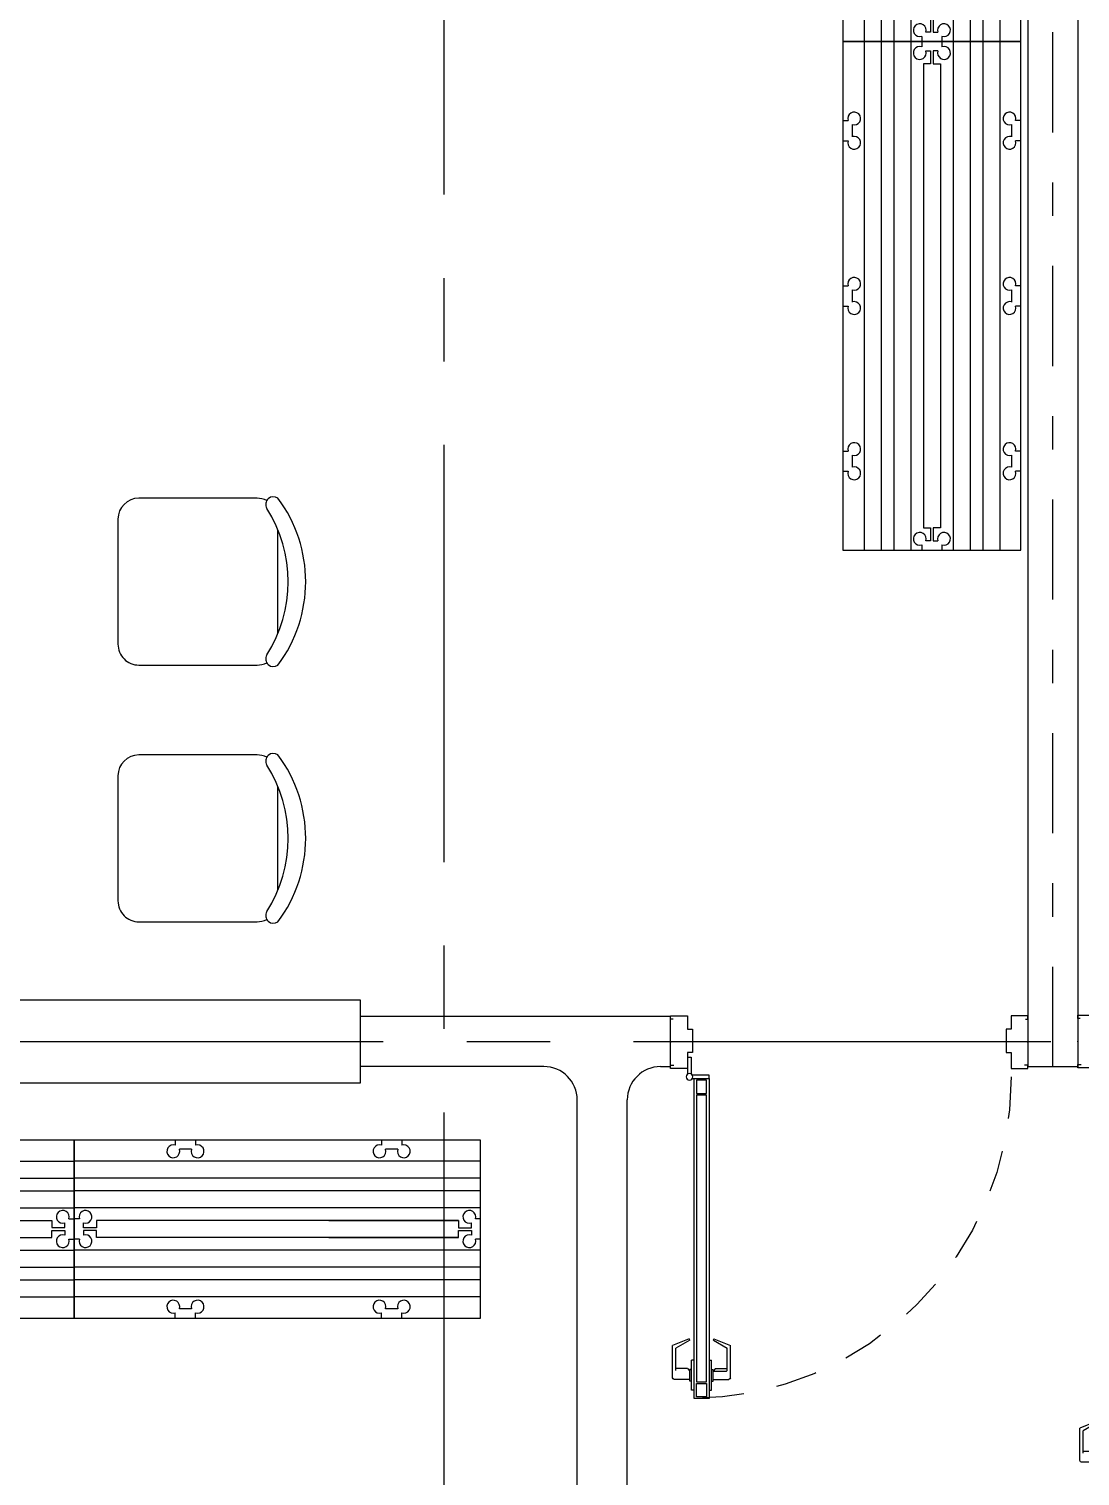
# Model space of a CAD drawing. Extents: x -28 to 149, y -33 to 76.
# Drawn here: x 2.758 to 5.906, y 15.823 to 20.159 of the extents above; entities that cross this region are included whole.
import ezdxf

# ---------------------------------------------------------------- set-up
doc = ezdxf.new("R2010")
doc.units = 0
for name, pattern in [('CENTER', [2, 1.25, -0.25, 0.25, -0.25]), ('DASHDOT', [1, 0.5, -0.25, 0, -0.25]), ('DASHDOT2', [12.7, 6.35, -3.175, 0, -3.175]), ('HIDDEN2', [0.1875, 0.125, -0.0625])]:
    doc.linetypes.add(name, pattern=pattern)
for name, color, linetype in [('arq-ejes', 1, 'DASHDOT2'), ('arq-ejes-principales', 1, 'CENTER'), ('arq-hatch', 252, 'Continuous'), ('arq-mobiliario', 1, 'Continuous'), ('arq-muro', 5, 'Continuous'), ('arq-paredes-liv', 3, 'Continuous'), ('arq-puertas', 2, 'Continuous'), ('arq-tarimas', 1, 'Continuous')]:
    doc.layers.add(name, color=color, linetype=linetype)
doc.layers.add('mv', color=191, linetype='Continuous', plot=False)

# ---------------------------------------------------------------- blocks, each defined once
blk = doc.blocks.new('S01')
for p, q in [((0.155, -0.085), (-0.155, -0.085)), ((-0.25, -0.1475), (-0.25, -0.5016)), ((0.25, -0.5016), (0.25, -0.1475)), ((-0.1875, -0.5641), (0.1875, -0.5641))]:
    blk.add_line(p, q)
for centre, radius, start, end in [((0, -0.4183), 0.4167, 53.1301, 126.8699), ((-0.2317, -0.0986), 0.0229, 143.3099, 302.0274), ((0, -0.4637), 0.4092, 57.5758, 122.4242), ((0.2317, -0.0986), 0.0229, 237.9726, 36.6901), ((-0.1875, -0.1475), 0.0625, 152.4156, 180), ((0.1875, -0.1475), 0.0625, 0, 27.5844), ((-0.1875, -0.5016), 0.0625, 180, 270), ((0.1875, -0.5016), 0.0625, 270, 360)]:
    blk.add_arc(centre, radius, start, end)
blk = doc.blocks.new('*U140')
for p, q in [((-0.1298, -0.889), (-0.179, -0.9085)), ((-0.179, -1.0055), (-0.179, -0.9085)), ((-0.128, -0.8924), (-0.169, -0.9169)), ((-0.128, -0.8924), (-0.1298, -0.889)), ((-0.057, -0.8924), (-0.0552, -0.889)), ((-0.057, -0.8924), (-0.016, -0.9169)), ((-0.0552, -0.889), (-0.006, -0.9085)), ((-0.006, -1.0055), (-0.006, -0.9085)), ((-0.169, -0.9835), (-0.169, -0.9169)), ((-0.1225, -1.043), (-0.1225, -0.953)), ((-0.115, -0.953), (-0.1225, -0.953)), ((-0.07, -0.953), (-0.0625, -0.953)), ((-0.0625, -1.043), (-0.0625, -0.953)), ((-0.016, -0.9835), (-0.016, -0.9169)), ((-0.1344, -0.978), (-0.169, -0.978)), ((-0.1275, -0.9855), (-0.167, -0.9855)), ((-0.1344, -0.978), (-0.1275, -0.9855)), ((-0.1275, -1.0155), (-0.1275, -0.9805)), ((-0.1225, -0.9805), (-0.1275, -0.9805)), ((-0.0625, -0.9805), (-0.0575, -0.9805)), ((-0.0506, -0.978), (-0.0575, -0.9855)), ((-0.0575, -1.0155), (-0.0575, -0.9805)), ((-0.0506, -0.978), (-0.016, -0.978)), ((-0.1275, -1.0105), (-0.174, -1.0105)), ((-0.1225, -1.0155), (-0.1275, -1.0155)), ((-0.0625, -1.0155), (-0.0575, -1.0155)), ((-0.0575, -1.0105), (-0.011, -1.0105)), ((-0.115, -1.043), (-0.1225, -1.043)), ((-0.07, -1.043), (-0.0625, -1.043))]:
    blk.add_line(p, q)
for points in [[(-1.0627, 0.069), (-1.07, 0.069), (-1.07, 0.079), (-1.02, 0.079), (-1.02, 0.039), (-1.005, 0.039), (-1.005, -0.031), (-1.02, -0.031), (-1.02, -0.079), (-1.07, -0.079), (-1.07, -0.069), (-1.06, -0.069)], [(-0.0073, 0.069), (0, 0.069), (0, 0.079), (-0.05, 0.079), (-0.05, 0.039), (-0.065, 0.039), (-0.065, -0.031), (-0.05, -0.031), (-0.05, -0.079), (0, -0.079), (0, -0.069), (-0.01, -0.069)], [(-0.0513, -0.0953), (-0.0513, -0.0453), (-0.0613, -0.0453), (-0.0613, -0.0953)], [(-0.065, -0.109), (-0.115, -0.109), (-0.115, -0.099), (-0.065, -0.099)]]:
    blk.add_lwpolyline(points)
for points in [[(-0.115, -1.068), (-0.07, -1.068), (-0.07, -0.109), (-0.115, -0.109)], [(-0.0775, -0.154), (-0.1075, -0.154), (-0.1075, -0.114), (-0.0775, -0.114)], [(-0.1075, -0.159), (-0.0775, -0.159), (-0.0775, -1.018), (-0.1075, -1.018)], [(-0.0775, -1.023), (-0.1075, -1.023), (-0.1075, -1.063), (-0.0775, -1.063)]]:
    blk.add_lwpolyline(points, close=True)
blk.add_circle((-0.0563, -0.104), 0.01)
at = {"color": 251, "linetype": 'HIDDEN2'}
blk.add_arc((-0.0563, -0.104), 0.964, 180, 270, dxfattribs=at)
for centre, radius, start, end in [((-0.167, -0.9835), 0.002, 180, 270), ((-0.174, -1.0055), 0.005, 180, 270), ((-0.011, -1.0055), 0.005, 270, 0)]:
    blk.add_arc(centre, radius, start, end)
at = {"layer": 'mv'}
for p in [(-1.07, 0), (0, 0)]:
    blk.add_point(p, dxfattribs=at)
blk = doc.blocks.new('*U154')
for p, q in [((0.0575, 1.2604), (0.011, 1.2604)), ((0.0575, 1.2654), (0.0575, 1.2304)), ((0.0625, 1.2654), (0.0575, 1.2654)), ((0.0625, 1.2929), (0.0625, 1.2029)), ((0.07, 1.2929), (0.0625, 1.2929)), ((0.115, 1.2929), (0.1225, 1.2929)), ((0.1225, 1.2929), (0.1225, 1.2029)), ((0.1225, 1.2654), (0.1275, 1.2654)), ((0.1275, 1.2654), (0.1275, 1.2304)), ((0.1275, 1.2604), (0.174, 1.2604)), ((0.006, 1.2554), (0.006, 1.1584)), ((0.016, 1.2334), (0.016, 1.1668)), ((0.0506, 1.2279), (0.016, 1.2279)), ((0.0506, 1.2279), (0.0575, 1.2354)), ((0.0625, 1.2304), (0.0575, 1.2304)), ((0.1225, 1.2304), (0.1275, 1.2304)), ((0.1275, 1.2354), (0.167, 1.2354)), ((0.1344, 1.2279), (0.1275, 1.2354)), ((0.1344, 1.2279), (0.169, 1.2279)), ((0.169, 1.2334), (0.169, 1.1668)), ((0.179, 1.2554), (0.179, 1.1584)), ((0.07, 1.2029), (0.0625, 1.2029)), ((0.115, 1.2029), (0.1225, 1.2029)), ((0.0552, 1.1389), (0.006, 1.1584)), ((0.057, 1.1423), (0.016, 1.1668)), ((0.057, 1.1423), (0.0552, 1.1389)), ((0.128, 1.1423), (0.169, 1.1668)), ((0.128, 1.1423), (0.1298, 1.1389)), ((0.1298, 1.1389), (0.179, 1.1584))]:
    blk.add_line(p, q)
for points in [[(0.115, 1.3179), (0.07, 1.3179), (0.07, 0.109), (0.115, 0.109)], [(0.0775, 1.2729), (0.1075, 1.2729), (0.1075, 1.3129), (0.0775, 1.3129)], [(0.1075, 0.159), (0.0775, 0.159), (0.0775, 1.2679), (0.1075, 1.2679)], [(0.0775, 0.154), (0.1075, 0.154), (0.1075, 0.114), (0.0775, 0.114)]]:
    blk.add_lwpolyline(points, close=True)
for points in [[(0.0513, 0.0953), (0.0513, 0.0453), (0.0613, 0.0453), (0.0613, 0.0953)], [(0.065, 0.109), (0.115, 0.109), (0.115, 0.099), (0.065, 0.099)], [(0.0073, -0.069), (0, -0.069), (0, -0.079), (0.05, -0.079), (0.05, -0.039), (0.065, -0.039), (0.065, 0.031), (0.05, 0.031), (0.05, 0.079), (0, 0.079), (0, 0.069), (0.01, 0.069)], [(1.3127, -0.069), (1.32, -0.069), (1.32, -0.079), (1.27, -0.079), (1.27, -0.039), (1.255, -0.039), (1.255, 0.031), (1.27, 0.031), (1.27, 0.079), (1.32, 0.079), (1.32, 0.069), (1.31, 0.069)]]:
    blk.add_lwpolyline(points)
blk.add_circle((0.0563, 0.104), 0.01)
at = {"color": 251, "linetype": 'HIDDEN2'}
blk.add_arc((0.0563, 0.104), 1.214, 0, 90, dxfattribs=at)
for centre, radius, start, end in [((0.011, 1.2554), 0.005, 90, 180), ((0.174, 1.2554), 0.005, 360, 90), ((0.167, 1.2334), 0.002, 360, 90)]:
    blk.add_arc(centre, radius, start, end)
at = {"layer": 'mv'}
blk.add_line((0.07, 1.318), (0.0563, 1.318), dxfattribs=at)
for p in [(0, 0), (0, 0), (0, 0), (0, 0), (0, 0), (0, 0), (0, 0), (0, 0), (0, 0), (1.32, 0)]:
    blk.add_point(p, dxfattribs=at)
blk = doc.blocks.new('tp01')
at = {"color": 8}
for p, q in [((0.0978, 0.199), (0.1122, 0.199)), ((0.2928, 0.199), (0.3072, 0.199)), ((0.4878, 0.199), (0.5022, 0.199)), ((0, 0.185), (0.6, 0.185)), ((0, 0.165), (0.6, 0.165)), ((0, 0.15), (0.6, 0.15)), ((0, 0.13), (0.6, 0.13)), ((0.5938, 0.1169), (0.6, 0.1169)), ((0.5938, 0.0931), (0.6, 0.0931)), ((0, 0.08), (0.6, 0.08)), ((0, 0.06), (0.6, 0.06)), ((0, 0.045), (0.6, 0.045)), ((0, 0.025), (0.6, 0.025)), ((0.0978, 0.011), (0.1122, 0.011)), ((0.2928, 0.011), (0.3072, 0.011)), ((0.4878, 0.011), (0.5022, 0.011))]:
    blk.add_line(p, q, dxfattribs=at)
at = {"color": 2}
blk.add_lwpolyline([(0, 0.21), (0, 0), (0.6, 0), (0.6, 0.21)], close=True, dxfattribs=at)
at = {"color": 8}
for points in [[(0.0931, 0.21), (0.0931, 0.2038)], [(0.1169, 0.21), (0.1169, 0.2038)], [(0.2881, 0.21), (0.2881, 0.2038)], [(0.3119, 0.21), (0.3119, 0.2038)], [(0.4831, 0.21), (0.4831, 0.2038)], [(0.5069, 0.21), (0.5069, 0.2038)], [(0, 0.1169), (0.0062, 0.1169)], [(0.011, 0.1122), (0.011, 0.1066), (0.0263, 0.1066), (0.0263, 0.115), (0.5737, 0.115), (0.5737, 0.1066), (0.589, 0.1066), (0.589, 0.1122)], [(0.011, 0.0978), (0.011, 0.1034), (0.0263, 0.1034), (0.0263, 0.095), (0.5737, 0.095), (0.5737, 0.1034), (0.589, 0.1034), (0.589, 0.0978)], [(0, 0.0931), (0.0062, 0.0931)], [(0.0931, 0), (0.0931, 0.0062)], [(0.1169, 0), (0.1169, 0.0062)], [(0.2881, 0), (0.2881, 0.0062)], [(0.3119, 0), (0.3119, 0.0062)], [(0.4831, 0), (0.4831, 0.0062)], [(0.5069, 0), (0.5069, 0.0062)]]:
    blk.add_lwpolyline(points, dxfattribs=at)
for centre, start, end in [((0.0907, 0.1966), 71.4918, 18.5083), ((0.1193, 0.1966), 161.4917, 108.5082), ((0.2857, 0.1966), 71.4918, 18.5083), ((0.3143, 0.1966), 161.4917, 108.5082), ((0.4807, 0.1966), 71.4918, 18.5083), ((0.5093, 0.1966), 161.4917, 108.5082), ((0.0134, 0.1193), 251.4917, 198.5082), ((0.5866, 0.1193), 341.4918, 288.5083), ((0.0134, 0.0907), 161.4918, 108.5083), ((0.5866, 0.0907), 71.4917, 18.5082), ((0.0907, 0.0134), 341.4917, 288.5082), ((0.1193, 0.0134), 251.4918, 198.5083), ((0.2857, 0.0134), 341.4917, 288.5082), ((0.3143, 0.0134), 251.4918, 198.5083), ((0.4807, 0.0134), 341.4917, 288.5082), ((0.5093, 0.0134), 251.4918, 198.5083)]:
    blk.add_arc(centre, 0.00756, start, end, dxfattribs=at)
blk = doc.blocks.new('tp01medium')
at = {"color": 8}
for p, q in [((0.4419, 15.0038), (0.4419, 16.2217)), ((0.4927, 15.0038), (0.4927, 16.2217)), ((0.5308, 15.0038), (0.5308, 16.2217)), ((0.5816, 15.0038), (0.5816, 16.2217)), ((0.6148, 16.2058), (0.6148, 16.2217)), ((0.6754, 16.2058), (0.6754, 16.2217)), ((0.7086, 15.0038), (0.7086, 16.2217)), ((0.7594, 15.0038), (0.7594, 16.2217)), ((0.7975, 15.0038), (0.7975, 16.2217)), ((0.8483, 15.0038), (0.8483, 16.2217)), ((0.4063, 15.87), (0.4063, 15.9064)), ((0.8839, 15.87), (0.8839, 15.9064)), ((0.4063, 15.2523), (0.4063, 15.2887)), ((0.8839, 15.2523), (0.8839, 15.2887))]:
    blk.add_line(p, q, dxfattribs=at)
at = {"color": 2}
blk.add_lwpolyline([(0.3784, 15.0038), (0.9118, 15.0038), (0.9118, 16.2217), (0.3784, 16.2217)], close=True, dxfattribs=at)
at = {"color": 8}
for points in [[(0.6197, 15.0705), (0.6197, 16.155), (0.6411, 16.155), (0.6411, 16.1937), (0.6269, 16.1937)], [(0.6705, 15.0705), (0.6705, 16.155), (0.6491, 16.155), (0.6491, 16.1937), (0.6633, 16.1937)], [(0.3784, 15.9186), (0.3942, 15.9186)], [(0.9118, 15.9186), (0.896, 15.9186)], [(0.3784, 15.8579), (0.3942, 15.8579)], [(0.9118, 15.8579), (0.896, 15.8579)], [(0.6197, 15.4588), (0.6197, 15.0705), (0.6411, 15.0705), (0.6411, 15.0317), (0.6269, 15.0317)], [(0.6705, 15.4588), (0.6705, 15.0705), (0.6491, 15.0705), (0.6491, 15.0317), (0.6633, 15.0317)], [(0.3784, 15.3008), (0.3942, 15.3008)], [(0.9118, 15.3008), (0.896, 15.3008)], [(0.3784, 15.2402), (0.3942, 15.2402)], [(0.9118, 15.2402), (0.896, 15.2402)], [(0.6148, 15.0038), (0.6148, 15.0196)], [(0.6754, 15.0038), (0.6754, 15.0196)]]:
    blk.add_lwpolyline(points, dxfattribs=at)
for centre, start, end in [((0.6087, 16.1876), 71.4918, 18.5083), ((0.6815, 16.1876), 161.4917, 108.5082), ((0.4124, 15.9246), 251.4917, 198.5082), ((0.8778, 15.9246), 341.4918, 288.5083), ((0.4124, 15.8518), 161.4918, 108.5083), ((0.8778, 15.8518), 71.4917, 18.5082), ((0.4124, 15.3069), 251.4917, 198.5082), ((0.8778, 15.3069), 341.4918, 288.5083), ((0.4124, 15.2341), 161.4918, 108.5083), ((0.8778, 15.2341), 71.4917, 18.5082), ((0.6087, 15.0378), 341.4917, 288.5082), ((0.6815, 15.0378), 251.4918, 198.5083)]:
    blk.add_arc(centre, 0.0192, start, end, dxfattribs=at)

msp = doc.modelspace()

# ---------------------------------------------------------------- hatches: boundary and pattern name
at = {"layer": 'arq-hatch'}
h = msp.add_hatch(dxfattribs=at)
h.set_pattern_fill('LINE', color=8, scale=0.02, angle=45, style=0)
h.set_pattern_definition([(45, (56.22398, 4.97406), (-0.04490128, 0.04490128), [])])
h.paths.add_polyline_path([(56.306, 6.62), (56.176, 6.67), (56.176, 4.4481), (56.306, 4.4966)])
h.paths.add_polyline_path([(56.3053, 4.0878), (56.176, 4.1375), (56.176, 3.9938), (56.0849, 3.9938), (56.1349, 3.8639), (56.3049, 3.8639)])
h.paths.add_polyline_path([(55.7735, 3.9938), (53.9322, 3.9938), (53.9322, 3.8638), (54.1448, 3.8638), (55.1734, 3.8638), (55.7249, 3.8638)])
h.paths.add_polyline_path([(53.9322, 3.9938), (53.8322, 3.9938), (53.8322, 3.8638), (53.9322, 3.8638)])
h.paths.add_polyline_path([(53.8322, 3.9938), (53.5432, 3.9938), (53.5932, 3.8638), (53.8322, 3.8638)])
h.paths.add_polyline_path([(-0.1776, 4.5303), (-0.3076, 4.4803), (-0.3076, 4.2812), (-0.1776, 4.2812)])
h.paths.add_polyline_path([(-0.1776, 4.2812), (-0.3076, 4.2812), (-0.3076, 4.1562), (-0.1776, 4.1562)])
h.paths.add_polyline_path([(0, 4.0803), (-0.1776, 4.0803), (-0.1776, 4.1562), (-0.3076, 4.1562), (-0.3076, 3.9503), (0, 3.9503)])
h.paths.add_polyline_path([(0.2724, 4.0803), (0, 4.0803), (0, 3.9503), (0.2224, 3.9503)])
h.paths.add_polyline_path([(10.3138, 5.6199), (8.2571, 5.6238), (8.2772, 5.57), (8.7716, 5.57), (9.8002, 5.57), (10.2946, 5.57)])
h.paths.add_polyline_path([(10.3446, 5.7), (8.2287, 5.7), (8.2571, 5.6238), (10.3138, 5.6199)])
h.paths.add_polyline_path([(12.7719, 5.7), (10.656, 5.7), (10.6862, 5.6192), (12.7393, 5.6153)])
h.paths.add_polyline_path([(12.7393, 5.6153), (10.6862, 5.6192), (10.7046, 5.57), (11.199, 5.57), (12.2275, 5.57), (12.2275, 5.5701), (12.7219, 5.5701)])
h.paths.add_polyline_path([(13.1, 5.7), (13.0833, 5.7), (13.1, 5.6552)])
h.paths.add_polyline_path([(56.306, 8.6376), (56.1754, 8.6878), (56.1754, 8.1159), (56.1754, 8.0999), (56.1754, 8.05), (56.306, 8.05)])
h.paths.add_polyline_path([(56.306, 8.05), (56.1754, 8.05), (56.1754, 7.2312), (56, 7.2312), (56.175, 7.2256), (56, 7.22), (56.175, 7.22), (56.175, 6.981), (56.306, 7.03)])
h.paths.add_polyline_path([(49.6461, 35.08), (48.5573, 35.08), (48.5087, 34.95), (49.6461, 34.95)])
h.paths.add_polyline_path([(50.5797, 35.08), (49.6461, 35.08), (49.6461, 34.95), (50.6297, 34.95)])
h.paths.add_polyline_path([(51.0789, 35.08), (50.9883, 35.08), (50.9397, 34.95), (51.0789, 34.95)])
h.paths.add_polyline_path([(51.2289, 35.08), (51.0789, 35.08), (51.0789, 34.95), (51.2289, 34.95)])
h.paths.add_polyline_path([(53.0056, 35.08), (51.2289, 35.08), (51.2289, 34.95), (53.0556, 34.95)])
h.paths.add_polyline_path([(20.5106, 35.08), (20, 35.08), (20, 34.9502), (20.5106, 34.9502)])
h.paths.add_polyline_path([(20, 35.08), (19.482, 35.08), (19.482, 34.9502), (20, 34.9502)])
h.paths.add_polyline_path([(42.086, 35.08), (41.0575, 35.08), (41.0575, 34.95), (42.086, 34.95)])
h.paths.add_polyline_path([(41.0575, 35.08), (40.563, 35.08), (40.513, 34.95), (41.0575, 34.95)])
h.paths.add_polyline_path([(42.5804, 35.08), (42.086, 35.08), (42.086, 34.95), (42.629, 34.95)])
edge = h.paths.add_edge_path()
edge.add_line((34.5796, 35.08), (34.4, 35.08))
edge.add_arc((34.4, 34.98), 0.1, 90, 180)
edge.add_line((34.3, 34.98), (34.3, 34.95))
edge.add_line((34.3, 34.95), (34.6282, 34.95))
edge.add_line((34.6282, 34.95), (34.5796, 35.08))
h.paths.add_polyline_path([(37.0056, 35.08), (34.9882, 35.08), (34.9382, 34.95), (37.0541, 34.95)])
h.paths.add_polyline_path([(39.4373, 35.08), (37.4141, 35.08), (37.3641, 34.95), (39.4858, 34.95)])
h.paths.add_polyline_path([(18.573, 35.0802), (17.3999, 35.0802), (17.3999, 34.9502), (18.6216, 34.9502)])
h.paths.add_polyline_path([(19.482, 35.08), (18.9876, 35.08), (18.9391, 34.9502), (19.482, 34.9502)])
h.paths.add_polyline_path([(20.9731, 35.08), (20.5106, 35.08), (20.5106, 34.9502), (20.9731, 34.9502)])
h.paths.add_polyline_path([(8.5108, 34.95), (8.5594, 35.08), (10.5792, 35.08), (10.6292, 34.95)])
edge = h.paths.add_edge_path()
edge.add_line((10.9417, 34.95), (10.9903, 35.08))
edge.add_line((10.9903, 35.08), (13.0077, 35.08))
edge.add_line((13.0077, 35.08), (13.0327, 35.015))
edge.add_line((13.0327, 35.015), (13.0577, 34.95))
edge.add_line((13.0577, 34.95), (10.9417, 34.95))

# ---------------------------------------------------------------- linework, layer by layer
at = {"layer": 'arq-ejes', "linetype": 'DASHDOT', "ltscale": 0.6}
msp.add_line((5.825, 17.0491), (5.825, 25.2), dxfattribs=at)
at = {"layer": 'arq-ejes-principales'}
for p, q in [((4, 36.9128), (4, -2.6791)), ((-5.4309, 17.125), (59.9297, 17.125))]:
    msp.add_line(p, q, dxfattribs=at)
at = {"layer": 'arq-muro'}
for p, q in [((0.3751, 17.25), (3.75, 17.25)), ((3.75, 17.25), (3.75, 17)), ((3.75, 17), (0.375, 17))]:
    msp.add_line(p, q, dxfattribs=at)
at = {"layer": 'arq-paredes-liv'}
for p, q in [((5.9, 22.2812), (5.9, 17.0491)), ((5.75, 22.0312), (5.75, 17.0491)), ((4.68, 17.2), (3.75, 17.2)), ((3.75, 17.2), (3.75, 17.05)), ((4.68, 17.05), (4.68, 17.2)), ((4.3, 17.05), (3.75, 17.05)), ((4.65, 17.05), (4.68, 17.05)), ((5.9, 17.0491), (5.75, 17.0491)), ((4.4, 13.6799), (4.4, 16.95)), ((4.55, 13.6799), (4.55, 16.95))]:
    msp.add_line(p, q, dxfattribs=at)
for centre, start, end in [((4.3, 16.95), 0, 90), ((4.65, 16.95), 90, 180)]:
    msp.add_arc(centre, 0.1, start, end, dxfattribs=at)

# ---------------------------------------------------------------- block references
at = {"layer": 'arq-mobiliario', "rotation": 270}
for p in [(3.5883, 18.503), (3.5883, 17.7339)]:
    msp.add_blockref('S01', p, dxfattribs=at)
at = {"layer": 'arq-puertas', "xscale": -1}
msp.add_blockref('*U140', (4.68, 17.1231), dxfattribs=at)
at = {"layer": 'arq-puertas', "xscale": -1, "rotation": 180}
msp.add_blockref('*U154', (5.9, 17.125), dxfattribs=at)
at = {"layer": 'arq-tarimas', "xscale": 2.540000000000001, "yscale": 2.540000000000001, "zscale": 2.540000000000001, "rotation": 270}
for p in [(5.1959, 21.6452), (5.1959, 20.1212)]:
    msp.add_blockref('tp01', p, dxfattribs=at)
at = {"layer": 'arq-tarimas', "xscale": 2.540000000000001, "yscale": 2.540000000000001, "zscale": 2.540000000000001}
msp.add_blockref('tp01', (1.3689, 16.2966), dxfattribs=at)
at = {"layer": 'arq-tarimas', "rotation": 90}
msp.add_blockref('tp01medium', (19.1146, 15.9182), dxfattribs=at)

doc.saveas('drawing.dxf')
